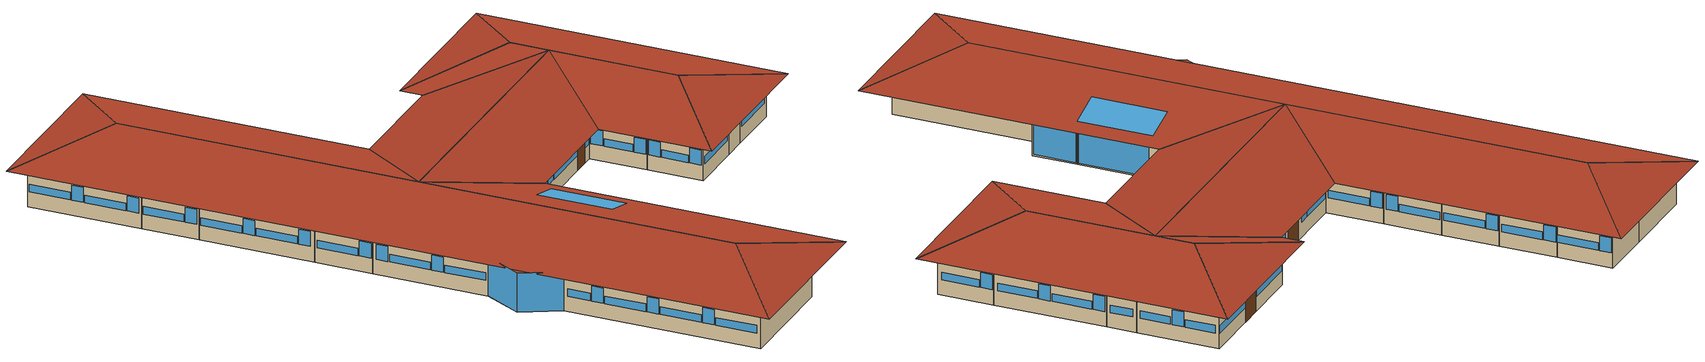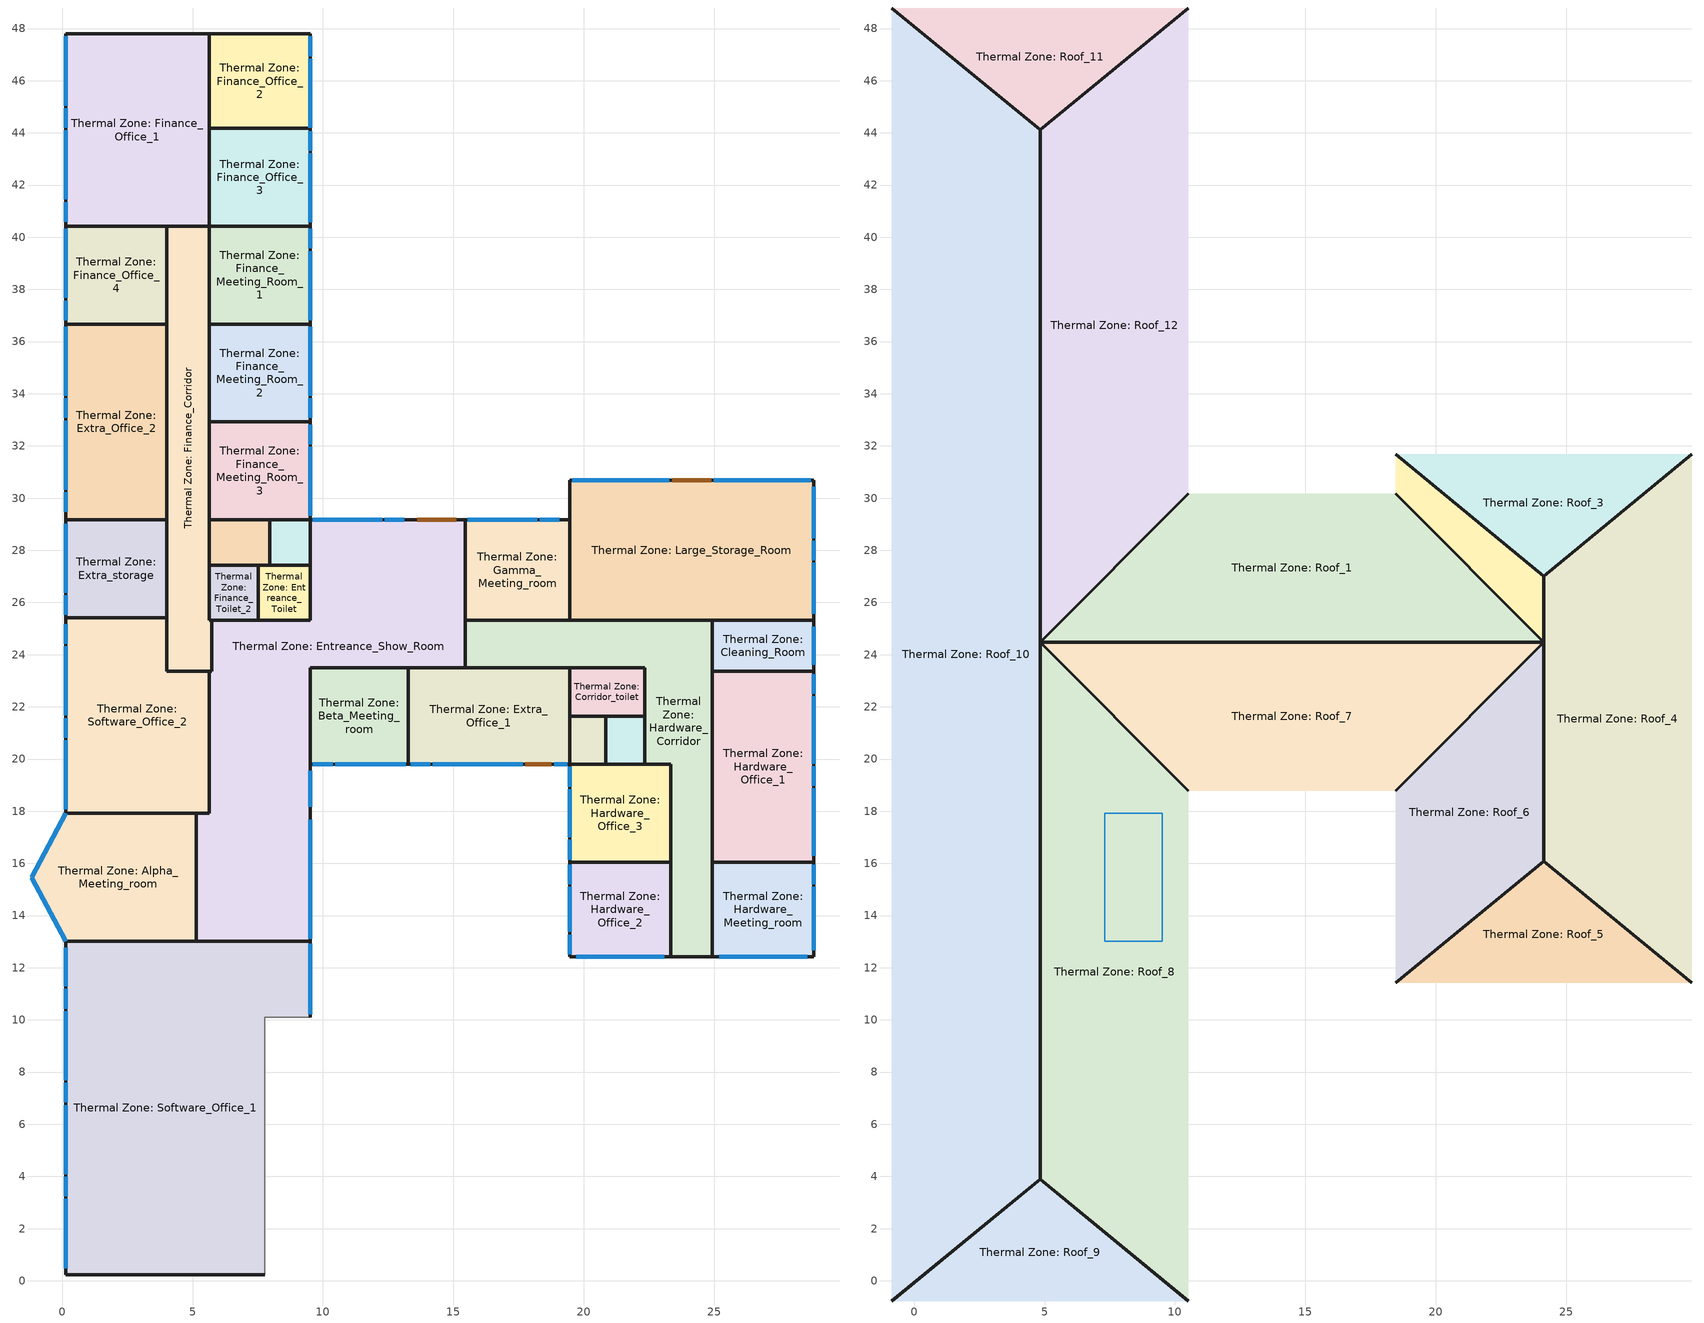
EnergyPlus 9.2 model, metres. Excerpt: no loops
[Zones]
Thermal Zone: Alpha_Meeting_room
 floor ground (Ground): 5.14,17.92 5.14,13.01 0.14,13.01 -1.16,15.47 0.14,17.92 z0
 wall outside (Exterior_Walls): 5.14,13.01 5.14,17.92 0.14,17.92 -1.16,15.47 0.14,13.01 5.14,13.01 z0:2.6
 window (ReMoni Windows - Standard Dbl Clr Low Iron 3mm/6mm Air): -1.16,15.46 0.14,13.02 / 0.14,17.92 -1.16,15.47 z0.01:2.59
 roof outside (Roof): 5.14,13.01 5.14,17.92 0.14,17.92 -1.16,15.47 0.14,13.01 z2.6
Thermal Zone: Beta_Meeting_room
 floor ground (Ground): 13.26,23.5 13.26,19.8 9.51,19.8 9.51,23.5 z0
 wall outside (Exterior_Walls): 9.51,23.5 9.51,19.8 13.26,19.8 13.26,23.5 9.51,23.5 z0:2.6
 window (ReMoni Windows - Standard Dbl Clr Low Iron 3mm/6mm Air): 9.61,19.8 10.36,19.8 z1:2; 10.46,19.8 13.16,19.8 z1:1.5
 roof outside (Roof): 13.26,19.8 13.26,23.5 9.51,23.5 9.51,19.8 z2.6
Thermal Zone: Cleaning_Room
 floor ground (Ground): 28.8,25.31 28.8,23.37 24.93,23.37 24.93,25.31 z0
 wall outside (Exterior_Walls): 24.93,25.31 24.93,23.37 28.8,23.37 28.8,25.31 24.93,25.31 z0:2.6
 window (ReMoni Windows - Standard Dbl Clr Low Iron 3mm/6mm Air): 28.8,23.62 28.8,25.06 z1:1.5
 roof outside (Roof): 28.8,23.37 28.8,25.31 24.93,25.31 24.93,23.37 z2.6
Thermal Zone: Corridor_toilet
 floor ground (Ground): 22.33,23.5 22.33,21.65 19.45,21.65 19.45,23.5 z0
 wall outside (Exterior_Walls): 22.33,23.5 19.45,23.5 19.45,21.65 20.83,21.65 22.33,21.65 22.33,23.5 z0:2.6
 roof outside (Roof): 22.33,21.65 22.33,23.5 19.45,23.5 19.45,21.65 z2.6
Thermal Zone: Entreance_Show_Room
 floor ground (Ground): 15.45,29.17 15.45,23.5 9.51,23.5 9.51,13.01 5.14,13.01 5.14,17.92 5.64,17.92 5.64,23.37 5.74,23.37 5.74,25.31 9.51,25.31 9.51,29.17 z0
 wall outside (Exterior_Walls): 5.64,23.37 5.64,17.92 5.14,17.92 5.14,13.01 9.51,13.01 9.51,19.8 9.51,23.5 13.26,23.5 15.45,23.5 15.45,25.31 15.45,29.17 9.51,29.17 9.51,27.42 9.51,25.31 7.52,25.31 5.74,25.31 5.74,23.37 5.64,23.37 z0:2.6
 window (ReMoni Windows - Standard Dbl Clr Low Iron 3mm/6mm Air): 12.26,29.17 9.61,29.17 / 9.51,18.17 9.51,19.55 z1:1.5; 13.11,29.17 12.36,29.17 z1:2; 9.51,13.11 9.51,17.67 z0.1:2.5
 door (Standard Nonres 6B Door Swinging): 15.11,29.17 13.61,29.17 z0:2
 roof outside (Roof): 9.51,13.01 9.51,23.5 15.45,23.5 15.45,29.17 9.51,29.17 9.51,25.31 5.74,25.31 5.74,23.37 5.64,23.37 5.64,17.92 5.14,17.92 5.14,13.01 z2.6
Thermal Zone: Entreance_Toilet
 floor ground (Ground): 9.51,27.42 9.51,25.31 7.52,25.31 7.52,27.42 z0
 wall outside (Exterior_Walls): 7.52,25.31 9.51,25.31 9.51,27.42 7.96,27.42 7.52,27.42 7.52,25.31 z0:2.6
 roof outside (Roof): 9.51,25.31 9.51,27.42 7.52,27.42 7.52,25.31 z2.6
Thermal Zone: Extra_Cleaning_Room
 floor ground (Ground): 9.51,29.17 9.51,27.42 7.96,27.42 7.96,29.17 z0
 wall outside (Exterior_Walls): 9.51,27.42 9.51,29.17 7.96,29.17 7.96,27.42 9.51,27.42 z0:2.6
 roof outside (Roof): 9.51,27.42 9.51,29.17 7.96,29.17 7.96,27.42 z2.6
Thermal Zone: Extra_Office_1
 floor ground (Ground): 19.45,23.5 19.45,19.8 13.26,19.8 13.26,23.5 z0
 wall outside (Exterior_Walls): 15.45,23.5 13.26,23.5 13.26,19.8 19.45,19.8 19.45,21.65 19.45,23.5 15.45,23.5 z0:2.6
 window (ReMoni Windows - Standard Dbl Clr Low Iron 3mm/6mm Air): 13.36,19.8 14.11,19.8 z1:2; 14.21,19.8 17.65,19.8 / 18.85,19.8 19.35,19.8 z1:1.5
 door (Standard Nonres 6B Door Swinging): 17.75,19.8 18.75,19.8 z0:2
 roof outside (Roof): 19.45,19.8 19.45,23.5 13.26,23.5 13.26,19.8 z2.6
Thermal Zone: Extra_Office_2
 floor ground (Ground): 4.01,36.67 4.01,29.17 0.14,29.17 0.14,36.67 z0
 wall outside (Exterior_Walls): 4.01,29.17 4.01,36.67 0.14,36.67 0.14,29.17 4.01,29.17 z0:2.6
 window (ReMoni Windows - Standard Dbl Clr Low Iron 3mm/6mm Air): 0.14,36.57 0.14,33.92 / 0.14,32.97 0.14,30.32 z1:1.5; 0.14,33.82 0.14,33.07 / 0.14,30.22 0.14,29.47 z1:2
 roof outside (Roof): 4.01,29.17 4.01,36.67 0.14,36.67 0.14,29.17 z2.6
Thermal Zone: Extra_storage
 floor ground (Ground): 4.01,29.17 4.01,25.42 0.14,25.42 0.14,29.17 z0
 wall outside (Exterior_Walls): 4.01,25.42 4.01,29.17 0.14,29.17 0.14,25.42 4.01,25.42 z0:2.6
 window (ReMoni Windows - Standard Dbl Clr Low Iron 3mm/6mm Air): 0.14,26.27 0.14,25.52 z1:2; 0.14,29.02 0.14,26.37 z1:1.5
 roof outside (Roof): 4.01,25.42 4.01,29.17 0.14,29.17 0.14,25.42 z2.6
Thermal Zone: Finance_Corridor
 floor ground (Ground): 5.64,40.42 5.64,25.31 5.74,25.31 5.74,23.37 4.01,23.37 4.01,40.42 z0
 wall outside (Exterior_Walls): 5.74,25.31 5.64,25.31 5.64,27.42 5.64,29.17 5.64,32.92 5.64,36.67 5.64,40.42 4.01,40.42 4.01,36.67 4.01,29.17 4.01,25.42 4.01,23.37 5.64,23.37 5.74,23.37 5.74,25.31 z0:2.6
 roof outside (Roof): 5.74,23.37 5.74,25.31 5.64,25.31 5.64,40.42 4.01,40.42 4.01,23.37 z2.6
Thermal Zone: Finance_Meeting_Room_1
 floor ground (Ground): 9.51,40.42 9.51,36.67 5.64,36.67 5.64,40.42 z0
 wall outside (Exterior_Walls): 5.64,40.42 5.64,36.67 9.51,36.67 9.51,40.42 5.64,40.42 z0:2.6
 window (ReMoni Windows - Standard Dbl Clr Low Iron 3mm/6mm Air): 9.51,39.57 9.51,40.32 z1:2; 9.51,36.82 9.51,39.47 z1:1.5
 roof outside (Roof): 9.51,36.67 9.51,40.42 5.64,40.42 5.64,36.67 z2.6
Thermal Zone: Finance_Meeting_Room_2
 floor ground (Ground): 9.51,36.67 9.51,32.92 5.64,32.92 5.64,36.67 z0
 wall outside (Exterior_Walls): 5.64,36.67 5.64,32.92 9.51,32.92 9.51,36.67 5.64,36.67 z0:2.6
 window (ReMoni Windows - Standard Dbl Clr Low Iron 3mm/6mm Air): 9.51,33.92 9.51,36.57 z1:1.5; 9.51,33.07 9.51,33.82 z1:2
 roof outside (Roof): 9.51,32.92 9.51,36.67 5.64,36.67 5.64,32.92 z2.6
Thermal Zone: Finance_Meeting_Room_3
 floor ground (Ground): 9.51,32.92 9.51,29.17 5.64,29.17 5.64,32.92 z0
 wall outside (Exterior_Walls): 5.64,32.92 5.64,29.17 7.96,29.17 9.51,29.17 9.51,32.92 5.64,32.92 z0:2.6
 window (ReMoni Windows - Standard Dbl Clr Low Iron 3mm/6mm Air): 9.51,32.07 9.51,32.82 z1:2; 9.51,29.32 9.51,31.97 z1:1.5
 roof outside (Roof): 9.51,29.17 9.51,32.92 5.64,32.92 5.64,29.17 z2.6
Thermal Zone: Finance_Office_1
 floor ground (Ground): 5.64,47.8 5.64,40.42 0.14,40.42 0.14,47.8 z0
 wall outside (Exterior_Walls): 5.64,44.17 5.64,47.8 0.14,47.8 0.14,40.42 4.01,40.42 5.64,40.42 5.64,44.17 z0:2.6
 window (ReMoni Windows - Standard Dbl Clr Low Iron 3mm/6mm Air): 0.14,47.7 0.14,45.05 / 0.14,44.1 0.14,41.45 z1:1.5; 0.14,44.95 0.14,44.2 / 0.14,41.35 0.14,40.6 z1:2
 roof outside (Roof): 5.64,40.42 5.64,47.8 0.14,47.8 0.14,40.42 z2.6
Thermal Zone: Finance_Office_2
 floor ground (Ground): 9.51,47.8 9.51,44.17 5.64,44.17 5.64,47.8 z0
 wall outside (Exterior_Walls): 5.64,44.17 9.51,44.17 9.51,47.8 5.64,47.8 5.64,44.17 z0:2.6
 window (ReMoni Windows - Standard Dbl Clr Low Iron 3mm/6mm Air): 9.51,46.95 9.51,47.7 z1:2; 9.51,44.2 9.51,46.85 z1:1.5
 roof outside (Roof): 9.51,44.17 9.51,47.8 5.64,47.8 5.64,44.17 z2.6
Thermal Zone: Finance_Office_3
 floor ground (Ground): 9.51,44.17 9.51,40.42 5.64,40.42 5.64,44.17 z0
 wall outside (Exterior_Walls): 9.51,40.42 9.51,44.17 5.64,44.17 5.64,40.42 9.51,40.42 z0:2.6
 window (ReMoni Windows - Standard Dbl Clr Low Iron 3mm/6mm Air): 9.51,43.32 9.51,44.07 z1:2; 9.51,40.57 9.51,43.22 z1:1.5
 roof outside (Roof): 9.51,40.42 9.51,44.17 5.64,44.17 5.64,40.42 z2.6
Thermal Zone: Finance_Office_4
 floor ground (Ground): 4.01,40.42 4.01,36.67 0.14,36.67 0.14,40.42 z0
 wall outside (Exterior_Walls): 4.01,36.67 4.01,40.42 0.14,40.42 0.14,36.67 4.01,36.67 z0:2.6
 window (ReMoni Windows - Standard Dbl Clr Low Iron 3mm/6mm Air): 0.14,40.32 0.14,37.67 z1:1.5; 0.14,37.57 0.14,36.82 z1:2
 roof outside (Roof): 4.01,36.67 4.01,40.42 0.14,40.42 0.14,36.67 z2.6
Thermal Zone: Finance_Toilet_1
 floor ground (Ground): 7.96,29.17 7.96,27.42 5.64,27.42 5.64,29.17 z0
 wall outside (Exterior_Walls): 7.96,29.17 5.64,29.17 5.64,27.42 7.52,27.42 7.96,27.42 7.96,29.17 z0:2.6
 roof outside (Roof): 7.96,27.42 7.96,29.17 5.64,29.17 5.64,27.42 z2.6
Thermal Zone: Finance_Toilet_2
 floor ground (Ground): 7.52,27.42 7.52,25.31 5.64,25.31 5.64,27.42 z0
 wall outside (Exterior_Walls): 7.52,27.42 5.64,27.42 5.64,25.31 5.74,25.31 7.52,25.31 7.52,27.42 z0:2.6
 roof outside (Roof): 7.52,25.31 7.52,27.42 5.64,27.42 5.64,25.31 z2.6
Thermal Zone: Gamma_Meeting_room
 floor ground (Ground): 19.45,29.17 19.45,25.31 15.45,25.31 15.45,29.17 z0
 wall outside (Exterior_Walls): 19.45,29.17 15.45,29.17 15.45,25.31 19.45,25.31 19.45,29.17 z0:2.6
 window (ReMoni Windows - Standard Dbl Clr Low Iron 3mm/6mm Air): 18.2,29.17 15.55,29.17 z1:1.5; 19.05,29.17 18.3,29.17 z1:2
 roof outside (Roof): 19.45,25.31 19.45,29.17 15.45,29.17 15.45,25.31 z2.6
Thermal Zone: Hardware_Corridor
 floor ground (Ground): 24.93,25.31 24.93,12.42 23.33,12.42 23.33,19.8 22.33,19.8 22.33,23.5 15.45,23.5 15.45,25.31 z0
 wall outside (Exterior_Walls): 15.45,23.5 19.45,23.5 22.33,23.5 22.33,21.65 22.33,19.8 23.33,19.8 23.33,16.05 23.33,12.42 24.93,12.42 24.93,16.05 24.93,23.37 24.93,25.31 19.45,25.31 15.45,25.31 15.45,23.5 z0:2.6
 roof outside (Roof): 24.93,12.42 24.93,25.31 15.45,25.31 15.45,23.5 22.33,23.5 22.33,19.8 23.33,19.8 23.33,12.42 z2.6
Thermal Zone: Hardware_Meeting_room
 floor ground (Ground): 28.8,16.05 28.8,12.42 24.93,12.42 24.93,16.05 z0
 wall outside (Exterior_Walls): 24.93,16.05 24.93,12.42 28.8,12.42 28.8,16.05 24.93,16.05 z0:2.6
 window (ReMoni Windows - Standard Dbl Clr Low Iron 3mm/6mm Air): 28.8,15.2 28.8,15.95 z1:2; 28.8,12.67 28.8,15.1 / 25.18,12.42 28.55,12.42 z1:1.5
 roof outside (Roof): 28.8,12.42 28.8,16.05 24.93,16.05 24.93,12.42 z2.6
Thermal Zone: Hardware_Office_1
 floor ground (Ground): 28.8,23.37 28.8,16.05 24.93,16.05 24.93,23.37 z0
 wall outside (Exterior_Walls): 24.93,23.37 24.93,16.05 28.8,16.05 28.8,23.37 24.93,23.37 z0:2.6
 window (ReMoni Windows - Standard Dbl Clr Low Iron 3mm/6mm Air): 28.8,16.3 28.8,18.88 / 28.8,19.83 28.8,22.41 z1:1.5; 28.8,18.98 28.8,19.73 / 28.8,22.51 28.8,23.26 z1:2
 roof outside (Roof): 28.8,16.05 28.8,23.37 24.93,23.37 24.93,16.05 z2.6
Thermal Zone: Hardware_Office_2
 floor ground (Ground): 23.33,16.05 23.33,12.42 19.45,12.42 19.45,16.05 z0
 wall outside (Exterior_Walls): 23.33,12.42 23.33,16.05 19.45,16.05 19.45,12.42 23.33,12.42 z0:2.6
 window (ReMoni Windows - Standard Dbl Clr Low Iron 3mm/6mm Air): 19.7,12.42 23.08,12.42 / 19.45,15.1 19.45,13.37 z1:1.5; 19.45,15.95 19.45,15.2 / 19.45,13.27 19.45,12.52 z1:2
 roof outside (Roof): 23.33,12.42 23.33,16.05 19.45,16.05 19.45,12.42 z2.6
Thermal Zone: Hardware_Office_3
 floor ground (Ground): 23.33,19.8 23.33,16.05 19.45,16.05 19.45,19.8 z0
 wall outside (Exterior_Walls): 23.33,16.05 23.33,19.8 22.33,19.8 20.83,19.8 19.45,19.8 19.45,16.05 23.33,16.05 z0:2.6
 window (ReMoni Windows - Standard Dbl Clr Low Iron 3mm/6mm Air): 19.45,19.7 19.45,18.95 / 19.45,16.9 19.45,16.15 z1:2; 19.45,18.85 19.45,17 z1:1.5
 roof outside (Roof): 23.33,16.05 23.33,19.8 19.45,19.8 19.45,16.05 z2.6
Thermal Zone: Hardware_Toilet_1
 floor ground (Ground): 22.33,21.65 22.33,19.8 20.83,19.8 20.83,21.65 z0
 wall outside (Exterior_Walls): 22.33,19.8 22.33,21.65 20.83,21.65 20.83,19.8 22.33,19.8 z0:2.6
 roof outside (Roof): 22.33,19.8 22.33,21.65 20.83,21.65 20.83,19.8 z2.6
Thermal Zone: Hardware_Toilet_2
 floor ground (Ground): 20.83,21.65 20.83,19.8 19.45,19.8 19.45,21.65 z0
 wall outside (Exterior_Walls): 20.83,19.8 20.83,21.65 19.45,21.65 19.45,19.8 20.83,19.8 z0:2.6
 roof outside (Roof): 20.83,19.8 20.83,21.65 19.45,21.65 19.45,19.8 z2.6
Thermal Zone: Large_Storage_Room
 floor ground (Ground): 28.8,30.69 28.8,25.31 19.45,25.31 19.45,30.69 z0
 wall outside (Exterior_Walls): 24.93,25.31 28.8,25.31 28.8,30.69 19.45,30.69 19.45,29.17 19.45,25.31 24.93,25.31 z0:2.6
 window (ReMoni Windows - Standard Dbl Clr Low Iron 3mm/6mm Air): 23.28,30.69 19.55,30.69 / 28.7,30.69 24.98,30.69 / 28.8,25.56 28.8,27.52 / 28.8,28.47 28.8,30.44 z1:1.5; 28.8,27.62 28.8,28.37 z1:2
 door (Standard Nonres 6B Door Swinging): 24.88,30.69 23.38,30.69 z0:2
 roof outside (Roof): 28.8,25.31 28.8,30.69 19.45,30.69 19.45,25.31 z2.6
Thermal Zone: Software_Office_1
 floor ground (FloorSeparation_adiabatic): 9.51,13.01 9.51,10.11 7.76,10.11 7.76,0.24 0.14,0.24 0.14,13.01 z0
 wall outside (Exterior_Walls): 9.51,10.11 9.51,13.01 5.14,13.01 0.14,13.01 0.14,0.24 7.76,0.24 z0:2.6
 wall adiabatic (Inner_Walls_Adiabatic): 7.76,0.24 7.76,10.11 9.51,10.11 z0:2.6
 window (ReMoni Windows - Standard Dbl Clr Low Iron 3mm/6mm Air): 0.14,3.14 0.14,0.49 / 0.14,6.74 0.14,4.09 / 0.14,10.34 0.14,7.69 / 0.14,12.76 0.14,11.29 z1:1.5; 0.14,3.99 0.14,3.24 / 0.14,7.59 0.14,6.84 / 0.14,11.19 0.14,10.44 z1:2; 9.51,10.21 9.51,12.91 z0.1:2.5
 roof outside (Roof): 7.76,0.24 7.76,10.11 9.51,10.11 9.51,13.01 0.14,13.01 0.14,0.24 z2.6
Thermal Zone: Software_Office_2
 floor ground (Ground): 4.01,25.42 4.01,23.37 5.64,23.37 5.64,17.92 0.14,17.92 0.14,25.42 z0
 wall outside (Exterior_Walls): 5.14,17.92 5.64,17.92 5.64,23.37 4.01,23.37 4.01,25.42 0.14,25.42 0.14,17.92 5.14,17.92 z0:2.6
 window (ReMoni Windows - Standard Dbl Clr Low Iron 3mm/6mm Air): 0.14,25.17 0.14,24.42 / 0.14,21.57 0.14,20.82 z1:2; 0.14,20.72 0.14,18.07 / 0.14,24.32 0.14,21.67 z1:1.5
 roof outside (Roof): 5.64,17.92 5.64,23.37 4.01,23.37 4.01,25.42 0.14,25.42 0.14,17.92 z2.6
Thermal Zone: Roof_1
 floor ground (Ground): 18.45,30.17 24.13,24.47 4.83,24.47 10.51,30.17 z2.6
 wall outside (Exterior_Walls): 4.83,24.47 24.13,24.47 z2.6:4.15; 24.13,24.47,4.15 24.13,24.47,2.6 18.45,30.17,2.6; 4.83,24.47,4.15 10.51,30.17,2.6 4.83,24.47,2.6
 roof outside (Roof): 24.13,24.47,4.15 18.45,30.17,2.6 10.51,30.17,2.6 4.83,24.47,4.15
Thermal Zone: Roof_10
 floor ground (Ground): -0.85,48.79 4.83,44.12 4.83,3.89 -0.85,-0.77 z2.6
 wall outside (Exterior_Walls): 4.83,3.89 4.83,24.47 4.83,44.12 z2.6:4.15; 4.83,3.89,4.15 -0.85,-0.77,2.6 4.83,3.89,2.6; 4.83,44.12,4.15 4.83,44.12,2.6 -0.85,48.79,2.6
 roof outside (Roof): 4.83,44.12,4.15 -0.85,48.79,2.6 -0.85,-0.77,2.6 4.83,3.89,4.15
Thermal Zone: Roof_11
 floor ground (Ground): 10.51,48.79 4.83,44.12 -0.85,48.79 z2.6
 wall outside (Exterior_Walls): 4.83,44.12,4.15 -0.85,48.79,2.6 4.83,44.12,2.6; 4.83,44.12,4.15 4.83,44.12,2.6 10.51,48.79,2.6
 roof outside (Roof): 4.83,44.12,4.15 10.51,48.79,2.6 -0.85,48.79,2.6
Thermal Zone: Roof_12
 floor ground (Ground): 10.51,48.79 10.51,30.17 4.83,24.47 4.83,44.12 z2.6
 wall outside (Exterior_Walls): 4.83,44.12 4.83,24.47 z2.6:4.15; 4.83,24.47,4.15 4.83,24.47,2.6 10.51,30.17,2.6; 4.83,44.12,4.15 10.51,48.79,2.6 4.83,44.12,2.6
 roof outside (Roof): 4.83,24.47,4.15 10.51,30.17,2.6 10.51,48.79,2.6 4.83,44.12,4.15
Thermal Zone: Roof_2
 floor ground (Ground): 18.45,31.68 24.13,27.01 24.13,24.47 18.45,30.17 z2.6
 wall outside (Exterior_Walls): 24.13,24.47 24.13,27.01 z2.6:4.15; 24.13,27.01,4.15 24.13,27.01,2.6 18.45,31.68,2.6; 24.13,24.47,4.15 18.45,30.17,2.6 24.13,24.47,2.6
 roof outside (Roof): 24.13,27.01,4.15 18.45,31.68,2.6 18.45,30.17,2.6 24.13,24.47,4.15
Thermal Zone: Roof_3
 floor ground (Ground): 29.8,31.68 24.13,27.01 18.45,31.68 z2.6
 wall outside (Exterior_Walls): 24.13,27.01,4.15 18.45,31.68,2.6 24.13,27.01,2.6; 24.13,27.01,4.15 24.13,27.01,2.6 29.8,31.68,2.6
 roof outside (Roof): 24.13,27.01,4.15 29.8,31.68,2.6 18.45,31.68,2.6
Thermal Zone: Roof_4
 floor ground (Ground): 29.8,31.68 29.8,11.42 24.13,16.09 24.13,27.01 z2.6
 wall outside (Exterior_Walls): 24.13,27.01 24.13,24.47 24.13,16.09 z2.6:4.15; 24.13,27.01,4.15 29.8,31.68,2.6 24.13,27.01,2.6; 24.13,16.09,4.15 24.13,16.09,2.6 29.8,11.42,2.6
 roof outside (Roof): 24.13,16.09,4.15 29.8,11.42,2.6 29.8,31.68,2.6 24.13,27.01,4.15
Thermal Zone: Roof_5
 floor ground (Ground): 24.13,16.09 29.8,11.42 18.45,11.42 z2.6
 wall outside (Exterior_Walls): 24.13,16.09,4.15 24.13,16.09,2.6 18.45,11.42,2.6; 24.13,16.09,4.15 29.8,11.42,2.6 24.13,16.09,2.6
 roof outside (Roof): 24.13,16.09,4.15 18.45,11.42,2.6 29.8,11.42,2.6
Thermal Zone: Roof_6
 floor ground (Ground): 24.13,24.47 24.13,16.09 18.45,11.42 18.45,18.79 z2.6
 wall outside (Exterior_Walls): 24.13,16.09 24.13,24.47 z2.6:4.15; 24.13,16.09,4.15 18.45,11.42,2.6 24.13,16.09,2.6; 24.13,24.47,4.15 24.13,24.47,2.6 18.45,18.79,2.6
 roof outside (Roof): 24.13,24.47,4.15 18.45,18.79,2.6 18.45,11.42,2.6 24.13,16.09,4.15
Thermal Zone: Roof_7
 floor ground (Ground): 24.13,24.47 18.45,18.79 10.51,18.79 4.83,24.47 z2.6
 wall outside (Exterior_Walls): 24.13,24.47 4.83,24.47 z2.6:4.15; 24.13,24.47,4.15 18.45,18.79,2.6 24.13,24.47,2.6; 4.83,24.47,4.15 4.83,24.47,2.6 10.51,18.79,2.6
 roof outside (Roof): 4.83,24.47,4.15 10.51,18.79,2.6 18.45,18.79,2.6 24.13,24.47,4.15
Thermal Zone: Roof_8
 floor ground (Ground): 4.83,24.47 10.51,18.79 10.51,-0.77 4.83,3.89 z2.6
 wall outside (Exterior_Walls): 4.83,24.47 4.83,3.89 z2.6:4.15; 4.83,24.47,4.15 10.51,18.79,2.6 4.83,24.47,2.6; 4.83,3.89,4.15 4.83,3.89,2.6 10.51,-0.77,2.6
 roof outside (Roof): 4.83,3.89,4.15 10.51,-0.77,2.6 10.51,18.79,2.6 4.83,24.47,4.15
 skylight (ReMoni Windows - Standard Dbl Clr Low Iron 3mm/6mm Air): 7.31,13.01,3.47 9.51,13.01,2.87 9.51,17.92,2.87 7.31,17.92,3.47
Thermal Zone: Roof_9
 floor ground (Ground): 4.83,3.89 10.51,-0.77 -0.85,-0.77 z2.6
 wall outside (Exterior_Walls): 4.83,3.89,4.15 4.83,3.89,2.6 -0.85,-0.77,2.6; 4.83,3.89,4.15 10.51,-0.77,2.6 4.83,3.89,2.6
 roof outside (Roof): 4.83,3.89,4.15 -0.85,-0.77,2.6 10.51,-0.77,2.6
[Building]
ReMoni Building: North Axis {deg}=358
[Site:Location]
Aarhus.Syd: Latitude {deg}=56.0803; Longitude {deg}=10.1353; Time Zone {hr}=1; Elevation {m}=55
[SizingPeriod:DesignDay] Day of Month=21; Dry-Bulb Temperature Range Modifier Type=DefaultMultipliers; Barometric Pressure {Pa}=100666; Rain Indicator=No; Snow Indicator=No; Daylight Saving Time Indicator=No
Name | Month | Day Type | Maximum Dry-Bulb Temperature {C} | Daily Dry-Bulb Temperature Range {deltaC} | Humidity Condition Type | Wetbulb or DewPoint at Maximum Dry-Bulb {C} | Wind Speed {m/s} | Wind Direction {deg} | Solar Model Indicator | Enthalpy at Maximum Dry-Bulb {J/kg} | Sky Clearness
Aarhus.Syd Ann Clg .4% Condns DB=>MWB | 7 | SummerDesignDay | 25.6 | 12.6 | Wetbulb | 18.5 | 4 | 100 | ASHRAETau2017
Aarhus.Syd Ann Clg .4% Condns DP=>MDB | 7 | SummerDesignDay | 21.1 | 9.1 | Dewpoint | 18.2 | 4 | 100 | ASHRAETau2017
Aarhus.Syd Ann Clg .4% Condns Enth=>MDB | 7 | SummerDesignDay | 23.4 | 9.1 | Enthalpy |  | 4 | 100 | ASHRAETau2017 | 55900
Aarhus.Syd Ann Clg .4% Condns WB=>MDB | 7 | SummerDesignDay | 23.5 | 10.9 | Wetbulb | 19.6 | 4 | 100 | ASHRAETau2017
Aarhus.Syd Ann Clg 1% Condns DB=>MWB | 7 | SummerDesignDay | 23.9 | 12.6 | Wetbulb | 17.8 | 4 | 100 | ASHRAETau2017
Aarhus.Syd Ann Clg 1% Condns DP=>MDB | 7 | SummerDesignDay | 20.2 | 9.1 | Dewpoint | 17.2 | 4 | 100 | ASHRAETau2017
Aarhus.Syd Ann Clg 1% Condns Enth=>MDB | 7 | SummerDesignDay | 22.3 | 9.1 | Enthalpy |  | 4 | 100 | ASHRAETau2017 | 53000
Aarhus.Syd Ann Clg 1% Condns WB=>MDB | 7 | SummerDesignDay | 22.2 | 10.9 | Wetbulb | 18.6 | 4 | 100 | ASHRAETau2017
Aarhus.Syd Ann Clg 2% Condns DB=>MWB | 7 | SummerDesignDay | 22.2 | 12.6 | Wetbulb | 17.1 | 4 | 100 | ASHRAETau2017
Aarhus.Syd Ann Clg 2% Condns DP=>MDB | 7 | SummerDesignDay | 19.3 | 9.1 | Dewpoint | 16.4 | 4 | 100 | ASHRAETau2017
Aarhus.Syd Ann Clg 2% Condns Enth=>MDB | 7 | SummerDesignDay | 21.1 | 9.1 | Enthalpy |  | 4 | 100 | ASHRAETau2017 | 50200
Aarhus.Syd Ann Clg 2% Condns WB=>MDB | 7 | SummerDesignDay | 21 | 10.9 | Wetbulb | 17.7 | 4 | 100 | ASHRAETau2017
Aarhus.Syd Ann Htg 99% Condns DB | 1 | WinterDesignDay | -5.7 | 0 | Wetbulb | -5.7 | 2.1 | 270 | ASHRAEClearSky |  | 0
Aarhus.Syd Ann Htg 99.6% Condns DB | 1 | WinterDesignDay | -8.2 | 0 | Wetbulb | -8.2 | 2.1 | 270 | ASHRAEClearSky |  | 0
Aarhus.Syd Ann Htg Wind 99% Condns WS=>MCDB | 1 | WinterDesignDay | 4.6 | 0 | Wetbulb | 4.6 | 11.6 | 270 | ASHRAEClearSky |  | 0
Aarhus.Syd Ann Htg Wind 99.6% Condns WS=>MCDB | 1 | WinterDesignDay | 4.5 | 0 | Wetbulb | 4.5 | 12.4 | 270 | ASHRAEClearSky |  | 0
Aarhus.Syd Ann Hum_n 99% Condns DP=>MCDB | 1 | WinterDesignDay | -4.3 | 0 | Dewpoint | -8.5 | 2.1 | 270 | ASHRAEClearSky |  | 0
Aarhus.Syd Ann Hum_n 99.6% Condns DP=>MCDB | 1 | WinterDesignDay | -6.4 | 0 | Dewpoint | -10.7 | 2.1 | 270 | ASHRAEClearSky |  | 0
Aarhus.Syd April .4% Condns DB=>MCWB | 4 | SummerDesignDay | 19.2 | 7.9 | Wetbulb | 12.6 | 3.9 | 100 | ASHRAETau2017
Aarhus.Syd April .4% Condns WB=>MCDB | 4 | SummerDesignDay | 18.1 | 7.9 | Wetbulb | 14 | 3.9 | 100 | ASHRAETau2017
Aarhus.Syd April 10% Condns DB=>MCWB | 4 | SummerDesignDay | 12.6 | 11.2 | Wetbulb | 9.2 | 3.9 | 100 | ASHRAETau2017
Aarhus.Syd April 10% Condns WB=>MCDB | 4 | SummerDesignDay | 12.2 | 10 | Wetbulb | 9.6 | 3.9 | 100 | ASHRAETau2017
Aarhus.Syd April 2% Condns DB=>MCWB | 4 | SummerDesignDay | 16.5 | 7.9 | Wetbulb | 11.1 | 3.9 | 100 | ASHRAETau2017
Aarhus.Syd April 2% Condns WB=>MCDB | 4 | SummerDesignDay | 15 | 7.9 | Wetbulb | 11.7 | 3.9 | 100 | ASHRAETau2017
Aarhus.Syd April 5% Condns DB=>MCWB | 4 | SummerDesignDay | 14.5 | 11.2 | Wetbulb | 10 | 3.9 | 100 | ASHRAETau2017
Aarhus.Syd April 5% Condns WB=>MCDB | 4 | SummerDesignDay | 13.5 | 10 | Wetbulb | 10.6 | 3.9 | 100 | ASHRAETau2017
Aarhus.Syd August .4% Condns DB=>MCWB | 8 | SummerDesignDay | 27.1 | 8.4 | Wetbulb | 18.8 | 3.2 | 100 | ASHRAETau2017
Aarhus.Syd August .4% Condns WB=>MCDB | 8 | SummerDesignDay | 24.6 | 8.4 | Wetbulb | 20.2 | 3.2 | 100 | ASHRAETau2017
Aarhus.Syd August 10% Condns DB=>MCWB | 8 | SummerDesignDay | 21.1 | 10.6 | Wetbulb | 16.6 | 3.2 | 100 | ASHRAETau2017
Aarhus.Syd August 10% Condns WB=>MCDB | 8 | SummerDesignDay | 20.3 | 9.3 | Wetbulb | 17.4 | 3.2 | 100 | ASHRAETau2017
Aarhus.Syd August 2% Condns DB=>MCWB | 8 | SummerDesignDay | 24.7 | 8.4 | Wetbulb | 18.3 | 3.2 | 100 | ASHRAETau2017
Aarhus.Syd August 2% Condns WB=>MCDB | 8 | SummerDesignDay | 22.7 | 8.4 | Wetbulb | 19.1 | 3.2 | 100 | ASHRAETau2017
Aarhus.Syd August 5% Condns DB=>MCWB | 8 | SummerDesignDay | 22.8 | 10.6 | Wetbulb | 17.5 | 3.2 | 100 | ASHRAETau2017
Aarhus.Syd August 5% Condns WB=>MCDB | 8 | SummerDesignDay | 21.4 | 9.3 | Wetbulb | 18.2 | 3.2 | 100 | ASHRAETau2017
Aarhus.Syd December .4% Condns DB=>MCWB | 12 | SummerDesignDay | 11 | 3.9 | Wetbulb | 10 | 4.4 | 100 | ASHRAETau2017
Aarhus.Syd December .4% Condns WB=>MCDB | 12 | SummerDesignDay | 10.8 | 3.9 | Wetbulb | 10.2 | 4.4 | 100 | ASHRAETau2017
Aarhus.Syd December 10% Condns DB=>MCWB | 12 | SummerDesignDay | 7.7 | 4.1 | Wetbulb | 6.9 | 4.4 | 100 | ASHRAETau2017
Aarhus.Syd December 10% Condns WB=>MCDB | 12 | SummerDesignDay | 7.6 | 4 | Wetbulb | 7 | 4.4 | 100 | ASHRAETau2017
Aarhus.Syd December 2% Condns DB=>MCWB | 12 | SummerDesignDay | 9.8 | 3.9 | Wetbulb | 8.9 | 4.4 | 100 | ASHRAETau2017
Aarhus.Syd December 2% Condns WB=>MCDB | 12 | SummerDesignDay | 9.7 | 3.9 | Wetbulb | 9 | 4.4 | 100 | ASHRAETau2017
Aarhus.Syd December 5% Condns DB=>MCWB | 12 | SummerDesignDay | 8.6 | 4.1 | Wetbulb | 7.7 | 4.4 | 100 | ASHRAETau2017
Aarhus.Syd December 5% Condns WB=>MCDB | 12 | SummerDesignDay | 8.4 | 4 | Wetbulb | 7.9 | 4.4 | 100 | ASHRAETau2017
Aarhus.Syd February .4% Condns DB=>MCWB | 2 | SummerDesignDay | 10.6 | 4.1 | Wetbulb | 8.5 | 4.5 | 100 | ASHRAETau2017
Aarhus.Syd February .4% Condns WB=>MCDB | 2 | SummerDesignDay | 10 | 4.1 | Wetbulb | 8.8 | 4.5 | 100 | ASHRAETau2017
Aarhus.Syd February 10% Condns DB=>MCWB | 2 | SummerDesignDay | 6.1 | 4.9 | Wetbulb | 5 | 4.5 | 100 | ASHRAETau2017
Aarhus.Syd February 10% Condns WB=>MCDB | 2 | SummerDesignDay | 6 | 4.7 | Wetbulb | 5.1 | 4.5 | 100 | ASHRAETau2017
Aarhus.Syd February 2% Condns DB=>MCWB | 2 | SummerDesignDay | 8.5 | 4.1 | Wetbulb | 7 | 4.5 | 100 | ASHRAETau2017
Aarhus.Syd February 2% Condns WB=>MCDB | 2 | SummerDesignDay | 8.4 | 4.1 | Wetbulb | 7.4 | 4.5 | 100 | ASHRAETau2017
Aarhus.Syd February 5% Condns DB=>MCWB | 2 | SummerDesignDay | 7.3 | 4.9 | Wetbulb | 6 | 4.5 | 100 | ASHRAETau2017
Aarhus.Syd February 5% Condns WB=>MCDB | 2 | SummerDesignDay | 7 | 4.7 | Wetbulb | 6.1 | 4.5 | 100 | ASHRAETau2017
Aarhus.Syd January .4% Condns DB=>MCWB | 1 | SummerDesignDay | 9.8 | 4 | Wetbulb | 8.5 | 4.7 | 100 | ASHRAETau2017
Aarhus.Syd January .4% Condns WB=>MCDB | 1 | SummerDesignDay | 9.8 | 4 | Wetbulb | 8.9 | 4.7 | 100 | ASHRAETau2017
Aarhus.Syd January 10% Condns DB=>MCWB | 1 | SummerDesignDay | 6.2 | 4.2 | Wetbulb | 5.3 | 4.7 | 100 | ASHRAETau2017
Aarhus.Syd January 10% Condns WB=>MCDB | 1 | SummerDesignDay | 6 | 4.3 | Wetbulb | 5.3 | 4.7 | 100 | ASHRAETau2017
Aarhus.Syd January 2% Condns DB=>MCWB | 1 | SummerDesignDay | 8.4 | 4 | Wetbulb | 7.4 | 4.7 | 100 | ASHRAETau2017
Aarhus.Syd January 2% Condns WB=>MCDB | 1 | SummerDesignDay | 8.3 | 4 | Wetbulb | 7.6 | 4.7 | 100 | ASHRAETau2017
Aarhus.Syd January 5% Condns DB=>MCWB | 1 | SummerDesignDay | 7.2 | 4.2 | Wetbulb | 6.2 | 4.7 | 100 | ASHRAETau2017
Aarhus.Syd January 5% Condns WB=>MCDB | 1 | SummerDesignDay | 7.1 | 4.3 | Wetbulb | 6.4 | 4.7 | 100 | ASHRAETau2017
Aarhus.Syd July .4% Condns DB=>MCWB | 7 | SummerDesignDay | 27.9 | 9.1 | Wetbulb | 19.1 | 3.1 | 100 | ASHRAETau2017
Aarhus.Syd July .4% Condns WB=>MCDB | 7 | SummerDesignDay | 25.8 | 9.1 | Wetbulb | 21.1 | 3.1 | 100 | ASHRAETau2017
Aarhus.Syd July 10% Condns DB=>MCWB | 7 | SummerDesignDay | 22.7 | 12.6 | Wetbulb | 17.6 | 3.1 | 100 | ASHRAETau2017
Aarhus.Syd July 10% Condns WB=>MCDB | 7 | SummerDesignDay | 21.6 | 10.9 | Wetbulb | 18 | 3.1 | 100 | ASHRAETau2017
Aarhus.Syd July 2% Condns DB=>MCWB | 7 | SummerDesignDay | 26.1 | 9.1 | Wetbulb | 18.6 | 3.1 | 100 | ASHRAETau2017
Aarhus.Syd July 2% Condns WB=>MCDB | 7 | SummerDesignDay | 24.1 | 9.1 | Wetbulb | 19.9 | 3.1 | 100 | ASHRAETau2017
Aarhus.Syd July 5% Condns DB=>MCWB | 7 | SummerDesignDay | 24.6 | 12.6 | Wetbulb | 18.2 | 3.1 | 100 | ASHRAETau2017
Aarhus.Syd July 5% Condns WB=>MCDB | 7 | SummerDesignDay | 22.8 | 10.9 | Wetbulb | 18.9 | 3.1 | 100 | ASHRAETau2017
Aarhus.Syd June .4% Condns DB=>MCWB | 6 | SummerDesignDay | 25.9 | 8.9 | Wetbulb | 17.6 | 3.5 | 100 | ASHRAETau2017
Aarhus.Syd June .4% Condns WB=>MCDB | 6 | SummerDesignDay | 23.6 | 8.9 | Wetbulb | 19.9 | 3.5 | 100 | ASHRAETau2017
Aarhus.Syd June 10% Condns DB=>MCWB | 6 | SummerDesignDay | 19.7 | 12.3 | Wetbulb | 15.2 | 3.5 | 100 | ASHRAETau2017
Aarhus.Syd June 10% Condns WB=>MCDB | 6 | SummerDesignDay | 18.9 | 11 | Wetbulb | 15.8 | 3.5 | 100 | ASHRAETau2017
Aarhus.Syd June 2% Condns DB=>MCWB | 6 | SummerDesignDay | 23.5 | 8.9 | Wetbulb | 17.4 | 3.5 | 100 | ASHRAETau2017
Aarhus.Syd June 2% Condns WB=>MCDB | 6 | SummerDesignDay | 22 | 8.9 | Wetbulb | 18.3 | 3.5 | 100 | ASHRAETau2017
Aarhus.Syd June 5% Condns DB=>MCWB | 6 | SummerDesignDay | 21.5 | 12.3 | Wetbulb | 16.4 | 3.5 | 100 | ASHRAETau2017
Aarhus.Syd June 5% Condns WB=>MCDB | 6 | SummerDesignDay | 20.4 | 11 | Wetbulb | 17 | 3.5 | 100 | ASHRAETau2017
Aarhus.Syd March .4% Condns DB=>MCWB | 3 | SummerDesignDay | 14 | 6 | Wetbulb | 9.6 | 4.4 | 100 | ASHRAETau2017
Aarhus.Syd March .4% Condns WB=>MCDB | 3 | SummerDesignDay | 12.9 | 6 | Wetbulb | 10.5 | 4.4 | 100 | ASHRAETau2017
Aarhus.Syd March 10% Condns DB=>MCWB | 3 | SummerDesignDay | 8 | 8.4 | Wetbulb | 6.2 | 4.4 | 100 | ASHRAETau2017
Aarhus.Syd March 10% Condns WB=>MCDB | 3 | SummerDesignDay | 7.8 | 7.3 | Wetbulb | 6.4 | 4.4 | 100 | ASHRAETau2017
Aarhus.Syd March 2% Condns DB=>MCWB | 3 | SummerDesignDay | 11.5 | 6 | Wetbulb | 8 | 4.4 | 100 | ASHRAETau2017
Aarhus.Syd March 2% Condns WB=>MCDB | 3 | SummerDesignDay | 10.6 | 6 | Wetbulb | 8.5 | 4.4 | 100 | ASHRAETau2017
Aarhus.Syd March 5% Condns DB=>MCWB | 3 | SummerDesignDay | 9.5 | 8.4 | Wetbulb | 6.9 | 4.4 | 100 | ASHRAETau2017
Aarhus.Syd March 5% Condns WB=>MCDB | 3 | SummerDesignDay | 8.8 | 7.3 | Wetbulb | 7.3 | 4.4 | 100 | ASHRAETau2017
Aarhus.Syd May .4% Condns DB=>MCWB | 5 | SummerDesignDay | 23.3 | 8.8 | Wetbulb | 16.4 | 3.6 | 100 | ASHRAETau2017
Aarhus.Syd May .4% Condns WB=>MCDB | 5 | SummerDesignDay | 21.7 | 8.8 | Wetbulb | 18 | 3.6 | 100 | ASHRAETau2017
Aarhus.Syd May 10% Condns DB=>MCWB | 5 | SummerDesignDay | 17.2 | 11.6 | Wetbulb | 13 | 3.6 | 100 | ASHRAETau2017
Aarhus.Syd May 10% Condns WB=>MCDB | 5 | SummerDesignDay | 16.6 | 10.2 | Wetbulb | 13.6 | 3.6 | 100 | ASHRAETau2017
Aarhus.Syd May 2% Condns DB=>MCWB | 5 | SummerDesignDay | 21 | 8.8 | Wetbulb | 15.3 | 3.6 | 100 | ASHRAETau2017
Aarhus.Syd May 2% Condns WB=>MCDB | 5 | SummerDesignDay | 19.3 | 8.8 | Wetbulb | 16.2 | 3.6 | 100 | ASHRAETau2017
Aarhus.Syd May 5% Condns DB=>MCWB | 5 | SummerDesignDay | 19 | 11.6 | Wetbulb | 14.4 | 3.6 | 100 | ASHRAETau2017
Aarhus.Syd May 5% Condns WB=>MCDB | 5 | SummerDesignDay | 18.2 | 10.2 | Wetbulb | 14.9 | 3.6 | 100 | ASHRAETau2017
Aarhus.Syd November .4% Condns DB=>MCWB | 11 | SummerDesignDay | 13.3 | 4.3 | Wetbulb | 12 | 4.2 | 100 | ASHRAETau2017
Aarhus.Syd November .4% Condns WB=>MCDB | 11 | SummerDesignDay | 13.2 | 4.3 | Wetbulb | 12.4 | 4.2 | 100 | ASHRAETau2017
Aarhus.Syd November 10% Condns DB=>MCWB | 11 | SummerDesignDay | 9.7 | 4.5 | Wetbulb | 8.9 | 4.2 | 100 | ASHRAETau2017
Aarhus.Syd November 10% Condns WB=>MCDB | 11 | SummerDesignDay | 9.6 | 4.2 | Wetbulb | 9 | 4.2 | 100 | ASHRAETau2017
Aarhus.Syd November 2% Condns DB=>MCWB | 11 | SummerDesignDay | 12 | 4.3 | Wetbulb | 11 | 4.2 | 100 | ASHRAETau2017
Aarhus.Syd November 2% Condns WB=>MCDB | 11 | SummerDesignDay | 11.8 | 4.3 | Wetbulb | 11.1 | 4.2 | 100 | ASHRAETau2017
Aarhus.Syd November 5% Condns DB=>MCWB | 11 | SummerDesignDay | 10.7 | 4.5 | Wetbulb | 9.8 | 4.2 | 100 | ASHRAETau2017
Aarhus.Syd November 5% Condns WB=>MCDB | 11 | SummerDesignDay | 10.6 | 4.2 | Wetbulb | 10 | 4.2 | 100 | ASHRAETau2017
Aarhus.Syd October .4% Condns DB=>MCWB | 10 | SummerDesignDay | 17.4 | 5.7 | Wetbulb | 14.7 | 3.8 | 100 | ASHRAETau2017
Aarhus.Syd October .4% Condns WB=>MCDB | 10 | SummerDesignDay | 16.6 | 5.7 | Wetbulb | 15.3 | 3.8 | 100 | ASHRAETau2017
Aarhus.Syd October 10% Condns DB=>MCWB | 10 | SummerDesignDay | 13.2 | 6.7 | Wetbulb | 11.9 | 3.8 | 100 | ASHRAETau2017
Aarhus.Syd October 10% Condns WB=>MCDB | 10 | SummerDesignDay | 13 | 5.9 | Wetbulb | 12.2 | 3.8 | 100 | ASHRAETau2017
Aarhus.Syd October 2% Condns DB=>MCWB | 10 | SummerDesignDay | 15.4 | 5.7 | Wetbulb | 13.5 | 3.8 | 100 | ASHRAETau2017
Aarhus.Syd October 2% Condns WB=>MCDB | 10 | SummerDesignDay | 15 | 5.7 | Wetbulb | 14 | 3.8 | 100 | ASHRAETau2017
Aarhus.Syd October 5% Condns DB=>MCWB | 10 | SummerDesignDay | 14.3 | 6.7 | Wetbulb | 12.7 | 3.8 | 100 | ASHRAETau2017
Aarhus.Syd October 5% Condns WB=>MCDB | 10 | SummerDesignDay | 13.9 | 5.9 | Wetbulb | 13 | 3.8 | 100 | ASHRAETau2017
Aarhus.Syd September .4% Condns DB=>MCWB | 9 | SummerDesignDay | 23 | 7.5 | Wetbulb | 17.6 | 3.5 | 100 | ASHRAETau2017
Aarhus.Syd September .4% Condns WB=>MCDB | 9 | SummerDesignDay | 20.8 | 7.5 | Wetbulb | 18.3 | 3.5 | 100 | ASHRAETau2017
Aarhus.Syd September 10% Condns DB=>MCWB | 9 | SummerDesignDay | 17.8 | 9.6 | Wetbulb | 14.8 | 3.5 | 100 | ASHRAETau2017
Aarhus.Syd September 10% Condns WB=>MCDB | 9 | SummerDesignDay | 17.2 | 8.7 | Wetbulb | 15.3 | 3.5 | 100 | ASHRAETau2017
Aarhus.Syd September 2% Condns DB=>MCWB | 9 | SummerDesignDay | 20.7 | 7.5 | Wetbulb | 16.4 | 3.5 | 100 | ASHRAETau2017
Aarhus.Syd September 2% Condns WB=>MCDB | 9 | SummerDesignDay | 19.9 | 7.5 | Wetbulb | 17 | 3.5 | 100 | ASHRAETau2017
Aarhus.Syd September 5% Condns DB=>MCWB | 9 | SummerDesignDay | 19.1 | 9.6 | Wetbulb | 15.4 | 3.5 | 100 | ASHRAETau2017
Aarhus.Syd September 5% Condns WB=>MCDB | 9 | SummerDesignDay | 18.4 | 8.7 | Wetbulb | 16.1 | 3.5 | 100 | ASHRAETau2017
[Material]
Name | Roughness | Thickness {m} | Conductivity {W/m-K} | Density {kg/m3} | Specific Heat {J/kg-K} | Thermal Absorptance | Solar Absorptance | Visible Absorptance
Brick - Fired Clay - 4 ExteriorWall (15 cm) | MediumRough | 0.15 | 0.175 | 1601.85 | 790 | 0.9 | 0.7 | 0.7
Brick - Fired Clay - 4 innerWalls (12.5 cm) | MediumRough | 0.125 | 0.675 | 1601.85 | 790 | 0.9 | 0.7 | 0.7
Carpet - 1/2 in. | MediumRough | 0.0127 | 0.06 | 288 | 1380 | 0.9 | 0.7 | 0.7
Floor Concrete (10 cm); Ground concrete (10 cm) | MediumRough | 0.1 | 0.87 | 2243 | 837 | 0.9 | 0.65 | 0.65
Gypsum | Smooth | 0.0127 | 0.16 | 784.9 | 830 | 0.9 | 0.4 | 0.4
METAL Door Medium 18Ga_1; METAL Door Medium 18Ga_2 | Smooth | 0.0013106 | 45.3149 | 7833.03 | 502.08 | 0.8 | 0.5 | 0.5
Roof Insulation [18] | MediumRough | 0.1693 | 0.15 | 265 | 836.8 | 0.9 | 0.7 | 0.7
Roof Tile | VeryRough | 0.0127 | 1.59 | 1920 | 1260 | 0.9 | 0.7 | 0.7
Styrolit (40 mm) | VeryRough | 0.01 | 0.1 | 24 | 1210 | 0.9 | 0.7 | 0.7
Styrolit (80 mm) | VeryRough | 0.08 | 0.1 | 24 | 1210 | 0.9 | 0.7 | 0.7
Wood Subfloor Floor separation | MediumSmooth | 0.01905 | 0.115 | 800 | 1380 | 0.9 | 0.7 | 0.7
[Material:AirGap]
F04 Wall air space resistance 2: Thermal Resistance {m2-K/W}=0.1
[Material:NoMass]
AIR [5]: Roughness=Smooth; Thermal Resistance {m2-K/W}=0.440339; Thermal Absorptance=0.8; Solar Absorptance=0.5; Visible Absorptance=0.5
[WindowMaterial:Gas]
AIR 6MM: Gas Type=Air; Thickness {m}=0.0063
[WindowMaterial:Glazing]
LOW IRON 3MM ReMoni: Optical Data Type=SpectralAverage; Thickness {m}=0.005; Solar Transmittance at Normal Incidence=0.899; Front Side Solar Reflectance at Normal Incidence=0.079; Back Side Solar Reflectance at Normal Incidence=0.079; Visible Transmittance at Normal Incidence=0.913; Front Side Visible Reflectance at Normal Incidence=0.082; Back Side Visible Reflectance at Normal Incidence=0.082; Infrared Transmittance at Normal Incidence=0; Front Side Infrared Hemispherical Emissivity=0.84; Back Side Infrared Hemispherical Emissivity=0.84; Conductivity {W/m-K}=0.9
[Construction]
Exterior_Walls: Brick - Fired Clay - 4 ExteriorWall (15 cm), F04 Wall air space resistance 2, Brick - Fired Clay - 4 ExteriorWall (15 cm)
FloorSeparation_adiabatic: Gypsum, Floor Concrete (10 cm), Styrolit (80 mm), Styrolit (80 mm), Wood Subfloor Floor separation, Carpet - 1/2 in.
Ground: Styrolit (80 mm), Styrolit (40 mm), Ground concrete (10 cm), Carpet - 1/2 in.
Inner_Walls_Adiabatic: Brick - Fired Clay - 4 innerWalls (12.5 cm), F04 Wall air space resistance 2, Brick - Fired Clay - 4 innerWalls (12.5 cm)
ReMoni Windows - Standard Dbl Clr Low Iron 3mm/6mm Air: LOW IRON 3MM ReMoni, AIR 6MM, LOW IRON 3MM ReMoni
Roof: Roof Tile, Roof Insulation [18]
Standard Nonres 6B Door Swinging: METAL Door Medium 18Ga_1, AIR [5], METAL Door Medium 18Ga_2
[Zone]
Thermal Zone: Alpha_Meeting_room; Thermal Zone: Beta_Meeting_room; Thermal Zone: Cleaning_Room; Thermal Zone: Corridor_toilet; Thermal Zone: Entreance_Show_Room; Thermal Zone: Entreance_Toilet; Thermal Zone: Extra_Cleaning_Room; Thermal Zone: Extra_Office_1; Thermal Zone: Extra_Office_2; Thermal Zone: Extra_storage; Thermal Zone: Finance_Corridor; Thermal Zone: Finance_Meeting_Room_1; Thermal Zone: Finance_Meeting_Room_2; Thermal Zone: Finance_Meeting_Room_3; Thermal Zone: Finance_Office_1; Thermal Zone: Finance_Office_2; Thermal Zone: Finance_Office_3; Thermal Zone: Finance_Office_4; Thermal Zone: Finance_Toilet_1; Thermal Zone: Finance_Toilet_2; Thermal Zone: Gamma_Meeting_room; Thermal Zone: Hardware_Corridor; Thermal Zone: Hardware_Meeting_room; Thermal Zone: Hardware_Office_1; Thermal Zone: Hardware_Office_2; Thermal Zone: Hardware_Office_3; Thermal Zone: Hardware_Toilet_1; Thermal Zone: Hardware_Toilet_2; Thermal Zone: Large_Storage_Room; Thermal Zone: Roof_1; Thermal Zone: Roof_10; Thermal Zone: Roof_11; Thermal Zone: Roof_12; Thermal Zone: Roof_2; Thermal Zone: Roof_3; Thermal Zone: Roof_4; Thermal Zone: Roof_5; Thermal Zone: Roof_6; Thermal Zone: Roof_7; Thermal Zone: Roof_8; Thermal Zone: Roof_9; Thermal Zone: Software_Office_1; Thermal Zone: Software_Office_2
[AvailabilityManager:Scheduled] Schedule=Always On Discrete
Air Loop HVAC 1 Availability Manager; OA System Availability Manager
[Schedule:Constant]
Always On Discrete: Hourly Value=1
